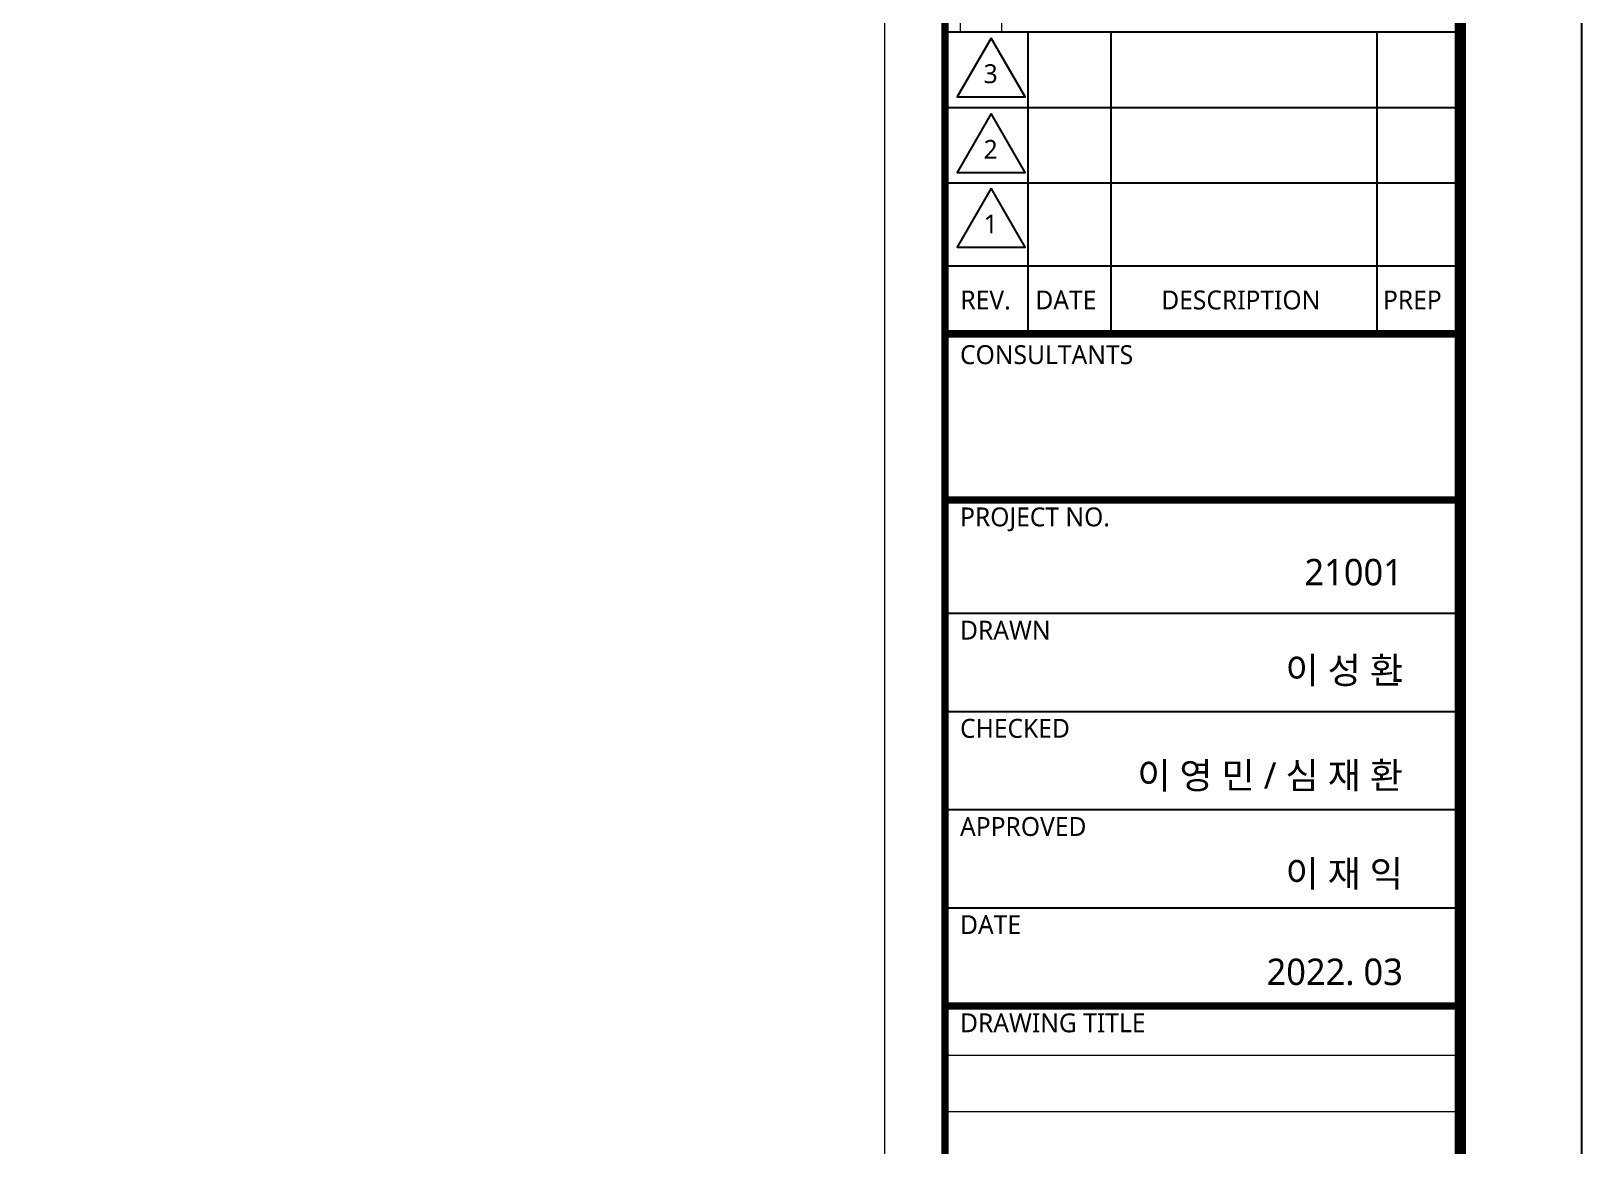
# Model space of a CAD drawing. Header units: millimetres. Extents: x 4739419 to 5837985, y 2291271 to 3446271.
# Drawn here: x 5056734 to 5159419, y 2365110 to 2438937 of the extents above; entities that cross this region are included whole.
import ezdxf
from ezdxf.enums import TextEntityAlignment as Align

# ---------------------------------------------------------------- set-up
doc = ezdxf.new("R2010")
doc.units = ezdxf.units.MM
doc.layers.get('0').update_dxf_attribs({"color": 255})
doc.layers.add('!!xref plan', color=9, linetype='Continuous')
doc.layers.add('!!출력', color=9, linetype='Continuous', plot=False)
for name, color, linetype, lineweight in [('A-BORD-TEXT', 9, 'Continuous', 25), ('FORM(미추홀)$0$A-BORD-SHEET', 9, 'Continuous', 25), ('FORM(미추홀)$0$A-BORD-TEXT', 9, 'Continuous', 25)]:
    doc.layers.add(name, color=color, linetype=linetype, lineweight=lineweight)
for name, color, linetype, lineweight, plot in [('A-XXXX-NPLT', 9, 'Continuous', 15, False), ('FORM(미추홀)$0$A-XXXX-NPLT', 9, 'Continuous', 15, False), ('FORM(미추홀)$0$defpoint', 9, 'Continuous', 0, False), ('XR-평면도$0$A-XXXX-NPLT', 9, 'Continuous', 15, False)]:
    doc.layers.add(name, color=color, linetype=linetype, lineweight=lineweight, plot=plot)
doc.styles.add('FORM(미추홀)$0$맑은고딕', font='malgun.ttf')
doc.styles.add('맑은고딕', font='malgun.ttf')

# ---------------------------------------------------------------- blocks, each defined once
blk = doc.blocks.new('FORM(미추홀)$0$SHHET')
at = {"layer": 'FORM(미추홀)$0$A-BORD-SHEET', "color": 7}
for p, q in [((378075, 147612), (411950, 147612)), ((383325, 127612), (383325, 147612)), ((388825, 127612), (388825, 147612)), ((406450, 127612), (406450, 147612)), ((378075, 142612), (411950, 142612)), ((378075, 137612), (411950, 137612)), ((377825, 132112), (411950, 132112)), ((377825, 109112), (411950, 109112)), ((377825, 102612), (411950, 102612)), ((377825, 96112), (411950, 96112)), ((377825, 89612), (411950, 89612))]:
    blk.add_line(p, q, dxfattribs=at)
at = {"layer": 'FORM(미추홀)$0$A-BORD-SHEET', "const_width": 750}
blk.add_lwpolyline([(411950, 286550), (10450, 286550), (10450, 10450), (411950, 10450)], close=True, dxfattribs=at)
at = {"layer": 'FORM(미추홀)$0$A-BORD-SHEET', "const_width": 500}
blk.add_lwpolyline([(377825, 10602), (377825, 286550)], dxfattribs=at)
at = {"layer": 'FORM(미추홀)$0$A-BORD-SHEET', "color": 7}
for points in [[(380877, 147203), (378625, 143303), (383128, 143303)], [(380877, 142203), (378625, 138303), (383128, 138303)], [(380877, 137253), (378625, 133353), (383128, 133353)]]:
    blk.add_lwpolyline(points, close=True, dxfattribs=at)
at = {"layer": 'FORM(미추홀)$0$A-BORD-SHEET', "color": 7, "const_width": 500}
for points in [[(377825, 127612), (411950, 127612)], [(377825, 116612), (411950, 116612)], [(377825, 83112), (411950, 83112)]]:
    blk.add_lwpolyline(points, dxfattribs=at)
at = {"layer": 'FORM(미추홀)$0$A-XXXX-NPLT'}
for points in [[(0, 0), (0, 297000), (420000, 297000), (420000, 0)], [(14450, 282550), (373825, 282550), (373825, 14450), (14450, 14450)]]:
    blk.add_lwpolyline(points, close=True, dxfattribs=at)
at = {"layer": 'FORM(미추홀)$0$defpoint', "ltscale": 100}
for p, q in [((377825, 79862), (411950, 79862)), ((377825, 76112), (411950, 76112))]:
    blk.add_line(p, q, dxfattribs=at)
at = {"layer": 'FORM(미추홀)$0$A-BORD-TEXT', "style": 'FORM(미추홀)$0$맑은고딕'}
for s, p in [('3', (380851, 144838)), ('2', (380851, 139838)), ('1', (380851, 134887))]:
    blk.add_text(s, height=1250, dxfattribs=at).set_placement(p, align=Align.MIDDLE)
for s, p in [('REV.', (378847, 129234)), ('DATE', (383809, 129234)), ('DESCRIPTION', (392144, 129234)), ('PREP', (406827, 129234)), ('CONSULTANTS', (378825, 125612)), ('PROJECT NO.', (378825, 114868)), ('DRAWN', (378825, 107368)), ('CHECKED', (378825, 100868)), ('APPROVED', (378825, 94368)), ('DATE', (378825, 87868)), ('DRAWING TITLE', (378825, 81368))]:
    blk.add_text(s, height=1250, dxfattribs=at).set_placement(p)
for s, p in [('21001', (408143, 110961)), ('이 영 민 / 심 재 환', (408143, 97498)), ('이 재 익', (408143, 90998)), ('2022. 03', (408143, 84498))]:
    blk.add_text(s, height=1750, dxfattribs=at).set_placement(p, align=Align.RIGHT)
at = {"layer": 'FORM(미추홀)$0$A-XXXX-NPLT', "style": 'FORM(미추홀)$0$맑은고딕'}
blk.add_text('-', height=1750, dxfattribs=at).set_placement((408143, 103998), align=Align.RIGHT)
blk = doc.blocks.new('FORM(미추홀)')
blk.add_blockref('FORM(미추홀)$0$SHHET', (0, 0))
blk = doc.blocks.new('NOTE(220317)')
at = {"layer": 'A-XXXX-NPLT'}
for p, q in [((1010649.8, 179732.7), (1010649.8, 175412.7)), ((1010759.8, 179732.7), (1010759.8, 175412.7)), ((1010609.8, 179546.1), (1011974.8, 179546.1)), ((1010609.8, 179452.7), (1011974.8, 179452.7)), ((1010609.8, 179359.4), (1011974.8, 179359.4)), ((1010609.8, 179266.1), (1011974.8, 179266.1)), ((1010609.8, 179172.7), (1011974.8, 179172.7)), ((1010609.8, 179079.4), (1011974.8, 179079.4)), ((1010609.8, 178986.1), (1011974.8, 178986.1)), ((1010609.8, 178892.7), (1011974.8, 178892.7)), ((1010609.8, 178799.4), (1011974.8, 178799.4)), ((1010609.8, 178706.1), (1011974.8, 178706.1)), ((1010609.8, 178612.7), (1011974.8, 178612.7)), ((1010609.8, 178519.4), (1011974.8, 178519.4)), ((1010609.8, 178426.1), (1011974.8, 178426.1)), ((1010609.8, 178332.7), (1011974.8, 178332.7)), ((1010609.8, 178239.4), (1011974.8, 178239.4)), ((1010609.8, 178146.1), (1011974.8, 178146.1)), ((1010609.8, 178052.7), (1011974.8, 178052.7)), ((1010609.8, 177959.4), (1011974.8, 177959.4)), ((1010609.8, 177866.1), (1011974.8, 177866.1)), ((1010609.8, 177772.7), (1011974.8, 177772.7)), ((1010609.8, 177679.4), (1011974.8, 177679.4)), ((1010609.8, 177586.1), (1011974.8, 177586.1)), ((1010609.8, 177492.7), (1011974.8, 177492.7)), ((1010609.8, 177399.4), (1011974.8, 177399.4)), ((1010609.8, 177306.1), (1011974.8, 177306.1)), ((1010609.8, 177212.7), (1011974.8, 177212.7)), ((1010609.8, 177119.4), (1011974.8, 177119.4)), ((1010609.8, 177026.1), (1011974.8, 177026.1)), ((1010609.8, 176932.7), (1011974.8, 176932.7)), ((1010609.8, 176839.4), (1011974.8, 176839.4)), ((1010609.8, 176746.1), (1011974.8, 176746.1)), ((1010609.8, 176652.7), (1011974.8, 176652.7)), ((1010609.8, 176559.4), (1011974.8, 176559.4)), ((1010609.8, 176466.1), (1011974.8, 176466.1)), ((1010609.8, 176372.7), (1011974.8, 176372.7)), ((1010609.8, 176279.4), (1011974.8, 176279.4)), ((1010609.8, 176186.1), (1011974.8, 176186.1)), ((1010609.8, 176092.7), (1011974.8, 176092.7)), ((1010609.8, 175999.4), (1011974.8, 175999.4)), ((1010609.8, 175906.1), (1011974.8, 175906.1)), ((1010609.8, 175812.7), (1011974.8, 175812.7)), ((1010609.8, 175719.4), (1011974.8, 175719.4)), ((1010609.8, 175626.1), (1011974.8, 175626.1)), ((1010609.8, 175532.7), (1011974.8, 175532.7)), ((1010609.8, 175439.4), (1011974.8, 175439.4))]:
    blk.add_line(p, q, dxfattribs=at)

msp = doc.modelspace()

# ---------------------------------------------------------------- linework, layer by layer
at = {"layer": '!!출력'}
msp.add_lwpolyline([(4739418.8, 2291270.6), (5159418.8, 2291270.6), (5159418.8, 2588270.6), (4739418.8, 2588270.6)], close=True, dxfattribs=at)
at = {"layer": 'XR-평면도$0$A-XXXX-NPLT'}
for points in [[(4739418.8, 2588270.6), (5159418.8, 2588270.6), (5159418.8, 2291270.6), (4739418.8, 2291270.6)], [(4739418.8, 2588270.6), (5159418.8, 2588270.6), (5159418.8, 2291270.6), (4739418.8, 2291270.6)], [(4739418.8, 2588270.6), (5159418.8, 2588270.6), (5159418.8, 2291270.6), (4739418.8, 2291270.6)], [(5113243.8, 2305720.6), (4753868.8, 2305720.6), (4753868.8, 2573820.6), (5113243.8, 2573820.6)], [(5113243.8, 2305720.6), (4753868.8, 2305720.6), (4753868.8, 2573820.6), (5113243.8, 2573820.6)], [(5113243.8, 2305720.6), (4753868.8, 2305720.6), (4753868.8, 2573820.6), (5113243.8, 2573820.6)]]:
    msp.add_lwpolyline(points, close=True, dxfattribs=at)

# ---------------------------------------------------------------- block references
at = {"layer": '!!xref plan'}
msp.add_blockref('FORM(미추홀)', (4739418.8, 2291270.6), dxfattribs=at)
at = {"xscale": 25, "yscale": 25, "zscale": 25}
msp.add_blockref('NOTE(220317)', (-20148001.6, -1946435.1), dxfattribs=at)

# ---------------------------------------------------------------- texts
at = {"layer": 'A-BORD-TEXT', "style": '맑은고딕'}
msp.add_text('이 성 환', height=1750, dxfattribs=at).set_placement((5147561.5, 2395731.8), align=Align.RIGHT)

doc.saveas('drawing.dxf')
